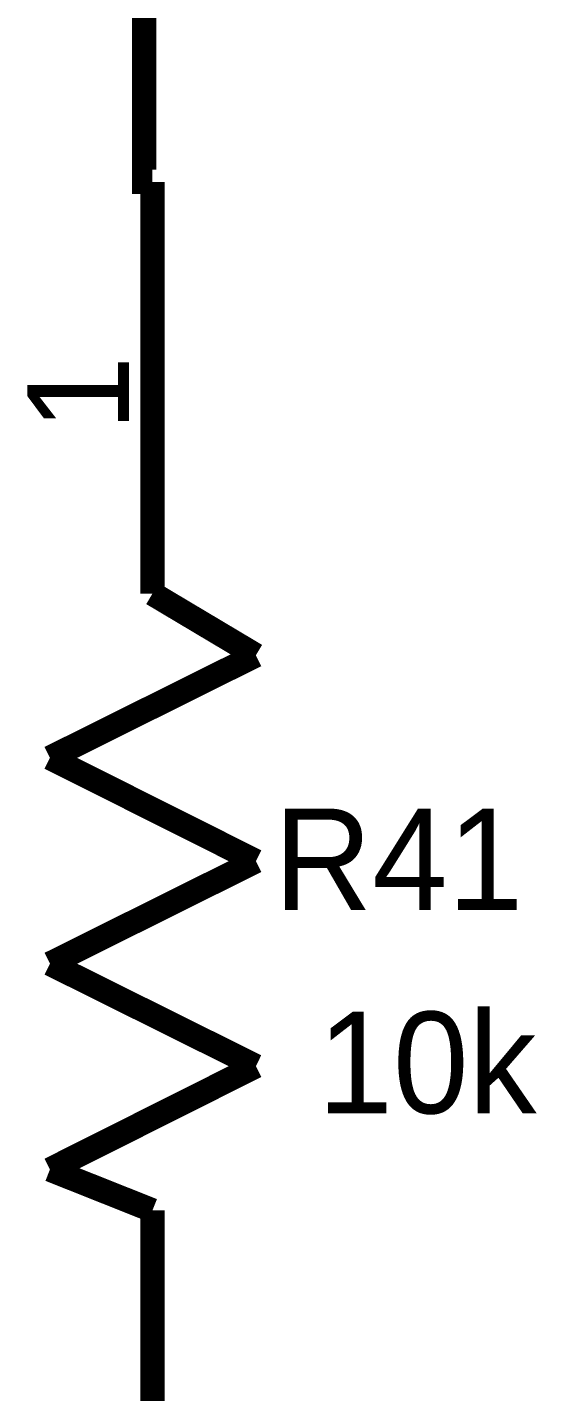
# Model space of a CAD drawing. Header units: millimetres. Extents: x 0 to 800, y 0 to 567.
# Drawn here: x 121.49 to 127.78, y 289.9 to 306.74 of the extents above; entities that cross this region are included whole.
import ezdxf

# ---------------------------------------------------------------- set-up
doc = ezdxf.new("R2010")
doc.units = ezdxf.units.MM
doc.layers.add('Sheet', color=255, linetype='Continuous')

msp = doc.modelspace()

# ---------------------------------------------------------------- linework, layer by layer
at = {"layer": 'Sheet', "const_width": 0.3}
for points in [[(122.938, 310.38), (122.938, 304.836), (123.039, 304.836)], [(123.039, 299.751), (123.039, 304.836)], [(123.039, 299.751), (123.039, 300.513)], [(123.039, 299.751), (124.316, 298.99)], [(124.316, 298.99), (121.773, 297.724)], [(121.773, 297.724), (124.316, 296.448)], [(124.316, 296.448), (121.773, 295.182)], [(121.773, 295.182), (124.316, 293.917)], [(124.316, 293.917), (121.773, 292.64)], [(121.773, 292.64), (123.039, 292.136)], [(123.039, 292.136), (123.039, 287.051)], [(123.039, 292.136), (123.039, 291.374)]]:
    msp.add_lwpolyline(points, dxfattribs=at)

# ---------------------------------------------------------------- texts
at = {"layer": 'Sheet'}
msp.add_text('1', height=1.254, rotation=90, dxfattribs=at).set_placement((122.748, 301.756))
for s, p in [('R41', (124.54, 295.843)), ('10k', (125.077, 293.334))]:
    msp.add_text(s, height=1.2543, dxfattribs=at).set_placement(p)

doc.saveas('drawing.dxf')
